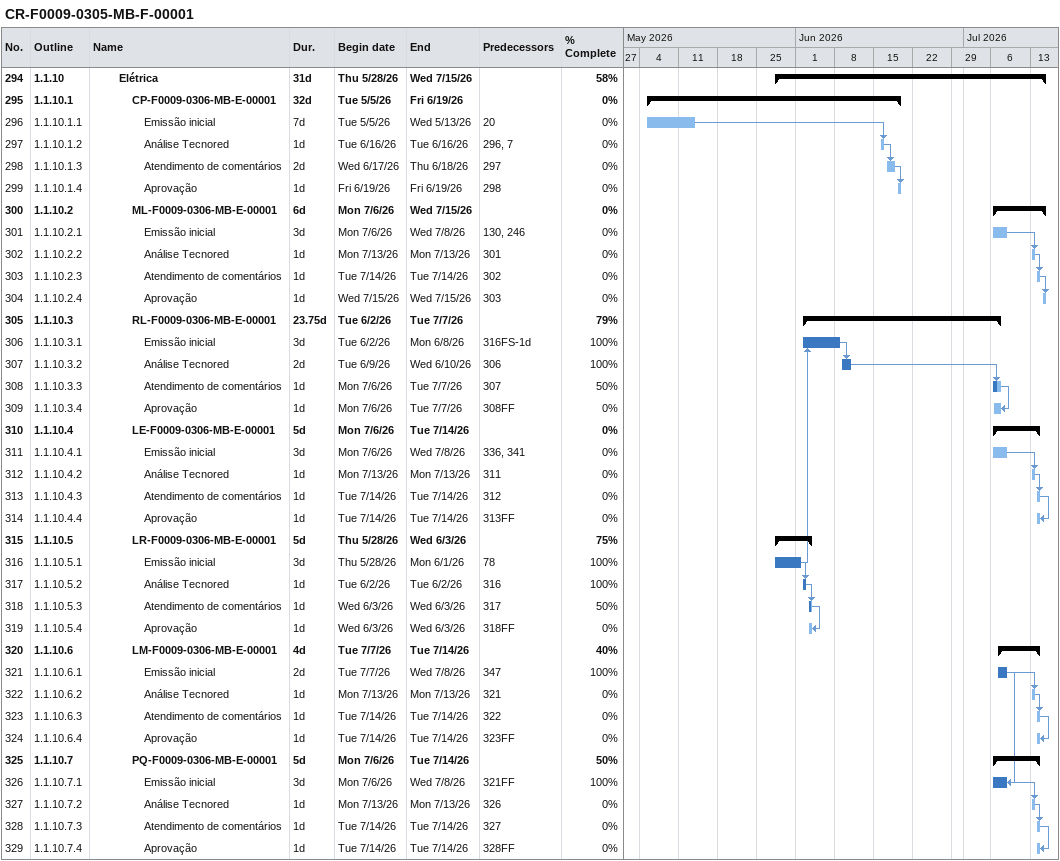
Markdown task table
CR-F0009-0305-MB-F-00001

| ID | WBS | Task | Duration | Start | Finish | Predecessors | % complete |
|---|---|---|---|---|---|---|---|
| 294 | 1.1.10 | **Elétrica** | 31d | 2026-05-28 | 2026-07-15 |  | 58 |
| 295 | 1.1.10.1 | **CP-F0009-0306-MB-E-00001** | 32d | 2026-05-05 | 2026-06-19 |  | 0 |
| 296 | 1.1.10.1.1 | Emissão inicial | 7d | 2026-05-05 | 2026-05-13 | 20 | 0 |
| 297 | 1.1.10.1.2 | Análise Tecnored | 1d | 2026-06-16 | 2026-06-16 | 296, 7 | 0 |
| 298 | 1.1.10.1.3 | Atendimento de comentários | 2d | 2026-06-17 | 2026-06-18 | 297 | 0 |
| 299 | 1.1.10.1.4 | Aprovação | 1d | 2026-06-19 | 2026-06-19 | 298 | 0 |
| 300 | 1.1.10.2 | **ML-F0009-0306-MB-E-00001** | 6d | 2026-07-06 | 2026-07-15 |  | 0 |
| 301 | 1.1.10.2.1 | Emissão inicial | 3d | 2026-07-06 | 2026-07-08 | 130, 246 | 0 |
| 302 | 1.1.10.2.2 | Análise Tecnored | 1d | 2026-07-13 | 2026-07-13 | 301 | 0 |
| 303 | 1.1.10.2.3 | Atendimento de comentários | 1d | 2026-07-14 | 2026-07-14 | 302 | 0 |
| 304 | 1.1.10.2.4 | Aprovação | 1d | 2026-07-15 | 2026-07-15 | 303 | 0 |
| 305 | 1.1.10.3 | **RL-F0009-0306-MB-E-00001** | 23.75d | 2026-06-02 | 2026-07-07 |  | 79 |
| 306 | 1.1.10.3.1 | Emissão inicial | 3d | 2026-06-02 | 2026-06-08 | 316FS-1d | 100 |
| 307 | 1.1.10.3.2 | Análise Tecnored | 2d | 2026-06-09 | 2026-06-10 | 306 | 100 |
| 308 | 1.1.10.3.3 | Atendimento de comentários | 1d | 2026-07-06 | 2026-07-07 | 307 | 50 |
| 309 | 1.1.10.3.4 | Aprovação | 1d | 2026-07-06 | 2026-07-07 | 308FF | 0 |
| 310 | 1.1.10.4 | **LE-F0009-0306-MB-E-00001** | 5d | 2026-07-06 | 2026-07-14 |  | 0 |
| 311 | 1.1.10.4.1 | Emissão inicial | 3d | 2026-07-06 | 2026-07-08 | 336, 341 | 0 |
| 312 | 1.1.10.4.2 | Análise Tecnored | 1d | 2026-07-13 | 2026-07-13 | 311 | 0 |
| 313 | 1.1.10.4.3 | Atendimento de comentários | 1d | 2026-07-14 | 2026-07-14 | 312 | 0 |
| 314 | 1.1.10.4.4 | Aprovação | 1d | 2026-07-14 | 2026-07-14 | 313FF | 0 |
| 315 | 1.1.10.5 | **LR-F0009-0306-MB-E-00001** | 5d | 2026-05-28 | 2026-06-03 |  | 75 |
| 316 | 1.1.10.5.1 | Emissão inicial | 3d | 2026-05-28 | 2026-06-01 | 78 | 100 |
| 317 | 1.1.10.5.2 | Análise Tecnored | 1d | 2026-06-02 | 2026-06-02 | 316 | 100 |
| 318 | 1.1.10.5.3 | Atendimento de comentários | 1d | 2026-06-03 | 2026-06-03 | 317 | 50 |
| 319 | 1.1.10.5.4 | Aprovação | 1d | 2026-06-03 | 2026-06-03 | 318FF | 0 |
| 320 | 1.1.10.6 | **LM-F0009-0306-MB-E-00001** | 4d | 2026-07-07 | 2026-07-14 |  | 40 |
| 321 | 1.1.10.6.1 | Emissão inicial | 2d | 2026-07-07 | 2026-07-08 | 347 | 100 |
| 322 | 1.1.10.6.2 | Análise Tecnored | 1d | 2026-07-13 | 2026-07-13 | 321 | 0 |
| 323 | 1.1.10.6.3 | Atendimento de comentários | 1d | 2026-07-14 | 2026-07-14 | 322 | 0 |
| 324 | 1.1.10.6.4 | Aprovação | 1d | 2026-07-14 | 2026-07-14 | 323FF | 0 |
| 325 | 1.1.10.7 | **PQ-F0009-0306-MB-E-00001** | 5d | 2026-07-06 | 2026-07-14 |  | 50 |
| 326 | 1.1.10.7.1 | Emissão inicial | 3d | 2026-07-06 | 2026-07-08 | 321FF | 100 |
| 327 | 1.1.10.7.2 | Análise Tecnored | 1d | 2026-07-13 | 2026-07-13 | 326 | 0 |
| 328 | 1.1.10.7.3 | Atendimento de comentários | 1d | 2026-07-14 | 2026-07-14 | 327 | 0 |
| 329 | 1.1.10.7.4 | Aprovação | 1d | 2026-07-14 | 2026-07-14 | 328FF | 0 |
